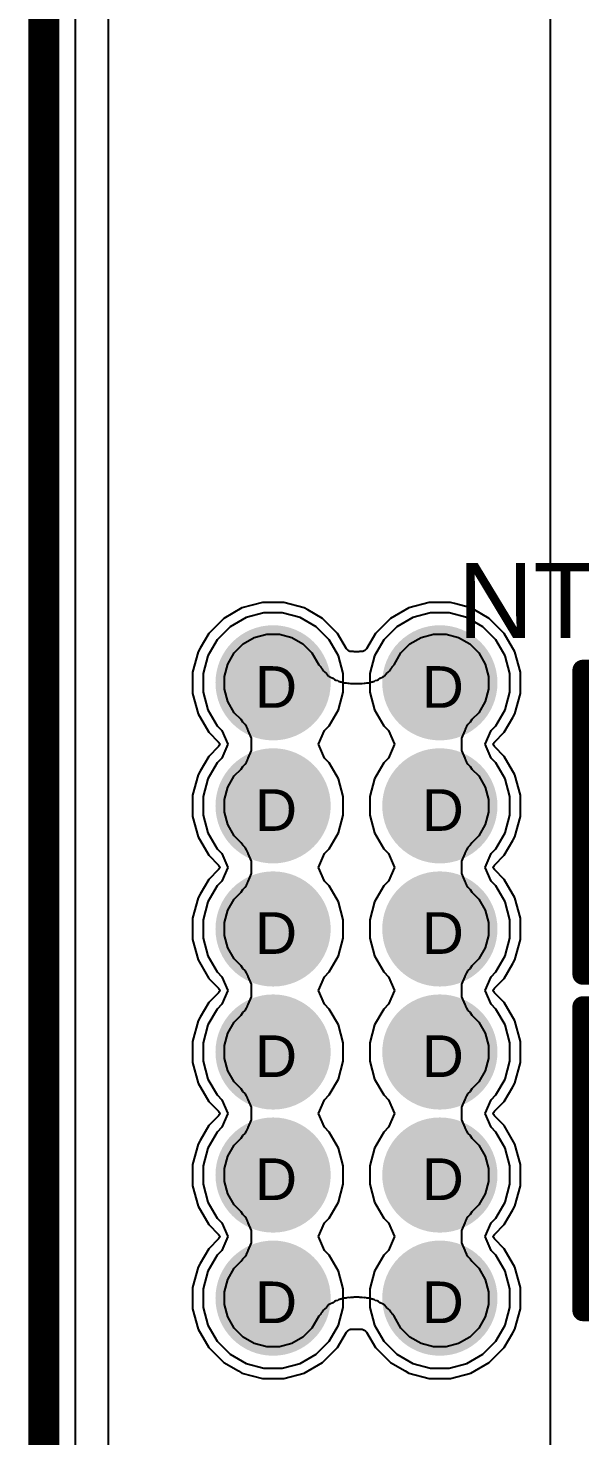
# Model space of a CAD drawing. Header units: inches. Extents: x 0 to 5379, y 0 to 5429.
# Drawn here: x -0.19 to 6.53, y 16.97 to 34.14 of the extents above; entities that cross this region are included whole.
import ezdxf

# ---------------------------------------------------------------- set-up
doc = ezdxf.new("R2010")
doc.units = ezdxf.units.IN
for name, color, linetype in [('Board Outline', 216, 'Continuous'), ('Bottom Layer', 5, 'Continuous'), ('Bottom Solder', 6, 'Continuous'), ('Drill Drawing', 1, 'Continuous'), ('GND01', 16, 'Continuous'), ('GND02', 76, 'Continuous'), ('PWR', 156, 'Continuous'), ('SIG 01', 90, 'Continuous'), ('Top Layer', 1, 'Continuous'), ('Top Overlay', 2, 'Continuous'), ('Top Solder', 216, 'Continuous'), ('Via Holes', 16, 'Continuous')]:
    doc.layers.add(name, color=color, linetype=linetype)
doc.styles.add('Arial', font='', dxfattribs={"height": 0.2})
doc.styles.get('Arial').set_extended_font_data('Arial')

# ---------------------------------------------------------------- blocks, each defined once
blk = doc.blocks.new('RES_2512_102')
at = {"layer": 'Top Overlay'}
for points in [[(-4.242, 1.854, 0.254, 0.254, 0), (4.237, 1.854, 0.254, 0.254, 0)], [(-4.242, -1.854, 0.254, 0.254, 0), (-4.242, 1.854, 0.254, 0.254, 0)], [(-4.242, -1.854, 0.254, 0.254, 0), (4.237, -1.854, 0.254, 0.254, 0)]]:
    blk.add_lwpolyline(points, format="xyseb", dxfattribs=at)
for points in [[(-4.305, 1.854, 0.127, 0.127, 1), (-4.178, 1.854, 0.127, 0.127, 1)], [(-4.305, 1.854, 0.127, 0.127, 1), (-4.178, 1.854, 0.127, 0.127, 1)], [(-4.305, -1.854, 0.127, 0.127, 1), (-4.178, -1.854, 0.127, 0.127, 1)], [(-4.305, -1.854, 0.127, 0.127, 1), (-4.178, -1.854, 0.127, 0.127, 1)]]:
    blk.add_lwpolyline(points, format="xyseb", close=True, dxfattribs=at)
blk = doc.blocks.new('RES_2512_103')
at = {"layer": 'Top Overlay'}
for points in [[(-4.242, 1.854, 0.254, 0.254, 0), (4.237, 1.854, 0.254, 0.254, 0)], [(-4.242, -1.854, 0.254, 0.254, 0), (-4.242, 1.854, 0.254, 0.254, 0)], [(-4.242, -1.854, 0.254, 0.254, 0), (4.237, -1.854, 0.254, 0.254, 0)]]:
    blk.add_lwpolyline(points, format="xyseb", dxfattribs=at)
for points in [[(-4.305, 1.854, 0.127, 0.127, 1), (-4.178, 1.854, 0.127, 0.127, 1)], [(-4.305, 1.854, 0.127, 0.127, 1), (-4.178, 1.854, 0.127, 0.127, 1)], [(-4.305, -1.854, 0.127, 0.127, 1), (-4.178, -1.854, 0.127, 0.127, 1)], [(-4.305, -1.854, 0.127, 0.127, 1), (-4.178, -1.854, 0.127, 0.127, 1)]]:
    blk.add_lwpolyline(points, format="xyseb", close=True, dxfattribs=at)

msp = doc.modelspace()

# ---------------------------------------------------------------- hatches: boundary and pattern name
at = {"layer": 'Bottom Layer'}
h = msp.add_hatch(color=5, dxfattribs=at)
edge = h.paths.add_edge_path()
edge.add_arc((2.794, 26.155), 0.6, 0, 360)
h = msp.add_hatch(color=5, dxfattribs=at)
edge = h.paths.add_edge_path()
edge.add_arc((4.826, 26.155), 0.6, 0, 360)
h = msp.add_hatch(color=5, dxfattribs=at)
edge = h.paths.add_edge_path()
edge.add_arc((2.794, 24.655), 0.6, 0, 360)
h = msp.add_hatch(color=5, dxfattribs=at)
edge = h.paths.add_edge_path()
edge.add_arc((4.826, 24.655), 0.6, 0, 360)
h = msp.add_hatch(color=5, dxfattribs=at)
edge = h.paths.add_edge_path()
edge.add_arc((2.794, 23.154), 0.6, 0, 360)
h = msp.add_hatch(color=5, dxfattribs=at)
edge = h.paths.add_edge_path()
edge.add_arc((4.826, 23.154), 0.6, 0, 360)
h = msp.add_hatch(color=5, dxfattribs=at)
edge = h.paths.add_edge_path()
edge.add_arc((2.794, 21.654), 0.6, 0, 360)
h = msp.add_hatch(color=5, dxfattribs=at)
edge = h.paths.add_edge_path()
edge.add_arc((4.826, 21.654), 0.6, 0, 360)
h = msp.add_hatch(color=5, dxfattribs=at)
edge = h.paths.add_edge_path()
edge.add_arc((2.794, 20.154), 0.6, 0, 360)
h = msp.add_hatch(color=5, dxfattribs=at)
edge = h.paths.add_edge_path()
edge.add_arc((4.826, 20.154), 0.6, 0, 360)
h = msp.add_hatch(color=5, dxfattribs=at)
edge = h.paths.add_edge_path()
edge.add_arc((2.794, 18.653), 0.6, 0, 360)
h = msp.add_hatch(color=5, dxfattribs=at)
edge = h.paths.add_edge_path()
edge.add_arc((4.826, 18.653), 0.6, 0, 360)
at = {"layer": 'Bottom Solder'}
h = msp.add_hatch(color=6, dxfattribs=at)
edge = h.paths.add_edge_path()
edge.add_arc((2.794, 26.155), 0.702, 0, 360)
h = msp.add_hatch(color=6, dxfattribs=at)
edge = h.paths.add_edge_path()
edge.add_arc((4.826, 26.155), 0.702, 0, 360)
h = msp.add_hatch(color=6, dxfattribs=at)
edge = h.paths.add_edge_path()
edge.add_arc((2.794, 24.655), 0.702, 0, 360)
h = msp.add_hatch(color=6, dxfattribs=at)
edge = h.paths.add_edge_path()
edge.add_arc((4.826, 24.655), 0.702, 0, 360)
h = msp.add_hatch(color=6, dxfattribs=at)
edge = h.paths.add_edge_path()
edge.add_arc((2.794, 23.154), 0.702, 0, 360)
h = msp.add_hatch(color=6, dxfattribs=at)
edge = h.paths.add_edge_path()
edge.add_arc((4.826, 23.154), 0.702, 0, 360)
h = msp.add_hatch(color=6, dxfattribs=at)
edge = h.paths.add_edge_path()
edge.add_arc((2.794, 21.654), 0.702, 0, 360)
h = msp.add_hatch(color=6, dxfattribs=at)
edge = h.paths.add_edge_path()
edge.add_arc((4.826, 21.654), 0.702, 0, 360)
h = msp.add_hatch(color=6, dxfattribs=at)
edge = h.paths.add_edge_path()
edge.add_arc((2.794, 20.154), 0.702, 0, 360)
h = msp.add_hatch(color=6, dxfattribs=at)
edge = h.paths.add_edge_path()
edge.add_arc((4.826, 20.154), 0.702, 0, 360)
h = msp.add_hatch(color=6, dxfattribs=at)
edge = h.paths.add_edge_path()
edge.add_arc((2.794, 18.653), 0.702, 0, 360)
h = msp.add_hatch(color=6, dxfattribs=at)
edge = h.paths.add_edge_path()
edge.add_arc((4.826, 18.653), 0.702, 0, 360)
at = {"layer": 'GND01'}
h = msp.add_hatch(color=16, dxfattribs=at)
edge = h.paths.add_edge_path()
edge.add_arc((2.794, 26.155), 0.6, 0, 360)
h = msp.add_hatch(color=16, dxfattribs=at)
edge = h.paths.add_edge_path()
edge.add_arc((4.826, 26.155), 0.6, 0, 360)
h = msp.add_hatch(color=16, dxfattribs=at)
edge = h.paths.add_edge_path()
edge.add_arc((2.794, 24.655), 0.6, 0, 360)
h = msp.add_hatch(color=16, dxfattribs=at)
edge = h.paths.add_edge_path()
edge.add_arc((4.826, 24.655), 0.6, 0, 360)
h = msp.add_hatch(color=16, dxfattribs=at)
edge = h.paths.add_edge_path()
edge.add_arc((2.794, 23.154), 0.6, 0, 360)
h = msp.add_hatch(color=16, dxfattribs=at)
edge = h.paths.add_edge_path()
edge.add_arc((4.826, 23.154), 0.6, 0, 360)
h = msp.add_hatch(color=16, dxfattribs=at)
edge = h.paths.add_edge_path()
edge.add_arc((2.794, 21.654), 0.6, 0, 360)
h = msp.add_hatch(color=16, dxfattribs=at)
edge = h.paths.add_edge_path()
edge.add_arc((4.826, 21.654), 0.6, 0, 360)
h = msp.add_hatch(color=16, dxfattribs=at)
edge = h.paths.add_edge_path()
edge.add_arc((2.794, 20.154), 0.6, 0, 360)
h = msp.add_hatch(color=16, dxfattribs=at)
edge = h.paths.add_edge_path()
edge.add_arc((4.826, 20.154), 0.6, 0, 360)
h = msp.add_hatch(color=16, dxfattribs=at)
edge = h.paths.add_edge_path()
edge.add_arc((2.794, 18.653), 0.6, 0, 360)
h = msp.add_hatch(color=16, dxfattribs=at)
edge = h.paths.add_edge_path()
edge.add_arc((4.826, 18.653), 0.6, 0, 360)
at = {"layer": 'GND02'}
h = msp.add_hatch(color=76, dxfattribs=at)
edge = h.paths.add_edge_path()
edge.add_arc((2.794, 26.155), 0.6, 0, 360)
h = msp.add_hatch(color=76, dxfattribs=at)
edge = h.paths.add_edge_path()
edge.add_arc((4.826, 26.155), 0.6, 0, 360)
h = msp.add_hatch(color=76, dxfattribs=at)
edge = h.paths.add_edge_path()
edge.add_arc((2.794, 24.655), 0.6, 0, 360)
h = msp.add_hatch(color=76, dxfattribs=at)
edge = h.paths.add_edge_path()
edge.add_arc((4.826, 24.655), 0.6, 0, 360)
h = msp.add_hatch(color=76, dxfattribs=at)
edge = h.paths.add_edge_path()
edge.add_arc((2.794, 23.154), 0.6, 0, 360)
h = msp.add_hatch(color=76, dxfattribs=at)
edge = h.paths.add_edge_path()
edge.add_arc((4.826, 23.154), 0.6, 0, 360)
h = msp.add_hatch(color=76, dxfattribs=at)
edge = h.paths.add_edge_path()
edge.add_arc((2.794, 21.654), 0.6, 0, 360)
h = msp.add_hatch(color=76, dxfattribs=at)
edge = h.paths.add_edge_path()
edge.add_arc((4.826, 21.654), 0.6, 0, 360)
h = msp.add_hatch(color=76, dxfattribs=at)
edge = h.paths.add_edge_path()
edge.add_arc((2.794, 20.154), 0.6, 0, 360)
h = msp.add_hatch(color=76, dxfattribs=at)
edge = h.paths.add_edge_path()
edge.add_arc((4.826, 20.154), 0.6, 0, 360)
h = msp.add_hatch(color=76, dxfattribs=at)
edge = h.paths.add_edge_path()
edge.add_arc((2.794, 18.653), 0.6, 0, 360)
h = msp.add_hatch(color=76, dxfattribs=at)
edge = h.paths.add_edge_path()
edge.add_arc((4.826, 18.653), 0.6, 0, 360)
at = {"layer": 'PWR'}
h = msp.add_hatch(color=156, dxfattribs=at)
edge = h.paths.add_edge_path()
edge.add_arc((2.794, 26.155), 0.6, 0, 360)
h = msp.add_hatch(color=156, dxfattribs=at)
edge = h.paths.add_edge_path()
edge.add_arc((4.826, 26.155), 0.6, 0, 360)
h = msp.add_hatch(color=156, dxfattribs=at)
edge = h.paths.add_edge_path()
edge.add_arc((2.794, 24.655), 0.6, 0, 360)
h = msp.add_hatch(color=156, dxfattribs=at)
edge = h.paths.add_edge_path()
edge.add_arc((4.826, 24.655), 0.6, 0, 360)
h = msp.add_hatch(color=156, dxfattribs=at)
edge = h.paths.add_edge_path()
edge.add_arc((2.794, 23.154), 0.6, 0, 360)
h = msp.add_hatch(color=156, dxfattribs=at)
edge = h.paths.add_edge_path()
edge.add_arc((4.826, 23.154), 0.6, 0, 360)
h = msp.add_hatch(color=156, dxfattribs=at)
edge = h.paths.add_edge_path()
edge.add_arc((2.794, 21.654), 0.6, 0, 360)
h = msp.add_hatch(color=156, dxfattribs=at)
edge = h.paths.add_edge_path()
edge.add_arc((4.826, 21.654), 0.6, 0, 360)
h = msp.add_hatch(color=156, dxfattribs=at)
edge = h.paths.add_edge_path()
edge.add_arc((2.794, 20.154), 0.6, 0, 360)
h = msp.add_hatch(color=156, dxfattribs=at)
edge = h.paths.add_edge_path()
edge.add_arc((4.826, 20.154), 0.6, 0, 360)
h = msp.add_hatch(color=156, dxfattribs=at)
edge = h.paths.add_edge_path()
edge.add_arc((2.794, 18.653), 0.6, 0, 360)
h = msp.add_hatch(color=156, dxfattribs=at)
edge = h.paths.add_edge_path()
edge.add_arc((4.826, 18.653), 0.6, 0, 360)
at = {"layer": 'SIG 01'}
h = msp.add_hatch(color=90, dxfattribs=at)
edge = h.paths.add_edge_path()
edge.add_arc((2.794, 26.155), 0.6, 0, 360)
h = msp.add_hatch(color=90, dxfattribs=at)
edge = h.paths.add_edge_path()
edge.add_arc((4.826, 26.155), 0.6, 0, 360)
h = msp.add_hatch(color=90, dxfattribs=at)
edge = h.paths.add_edge_path()
edge.add_arc((2.794, 24.655), 0.6, 0, 360)
h = msp.add_hatch(color=90, dxfattribs=at)
edge = h.paths.add_edge_path()
edge.add_arc((4.826, 24.655), 0.6, 0, 360)
h = msp.add_hatch(color=90, dxfattribs=at)
edge = h.paths.add_edge_path()
edge.add_arc((2.794, 23.154), 0.6, 0, 360)
h = msp.add_hatch(color=90, dxfattribs=at)
edge = h.paths.add_edge_path()
edge.add_arc((4.826, 23.154), 0.6, 0, 360)
h = msp.add_hatch(color=90, dxfattribs=at)
edge = h.paths.add_edge_path()
edge.add_arc((2.794, 21.654), 0.6, 0, 360)
h = msp.add_hatch(color=90, dxfattribs=at)
edge = h.paths.add_edge_path()
edge.add_arc((4.826, 21.654), 0.6, 0, 360)
h = msp.add_hatch(color=90, dxfattribs=at)
edge = h.paths.add_edge_path()
edge.add_arc((2.794, 20.154), 0.6, 0, 360)
h = msp.add_hatch(color=90, dxfattribs=at)
edge = h.paths.add_edge_path()
edge.add_arc((4.826, 20.154), 0.6, 0, 360)
h = msp.add_hatch(color=90, dxfattribs=at)
edge = h.paths.add_edge_path()
edge.add_arc((2.794, 18.653), 0.6, 0, 360)
h = msp.add_hatch(color=90, dxfattribs=at)
edge = h.paths.add_edge_path()
edge.add_arc((4.826, 18.653), 0.6, 0, 360)
at = {"layer": 'Top Layer'}
h = msp.add_hatch(color=1, dxfattribs=at)
edge = h.paths.add_edge_path()
edge.add_arc((2.794, 26.155), 0.6, 0, 360)
h = msp.add_hatch(color=1, dxfattribs=at)
edge = h.paths.add_edge_path()
edge.add_arc((4.826, 26.155), 0.6, 0, 360)
h = msp.add_hatch(color=1, dxfattribs=at)
edge = h.paths.add_edge_path()
edge.add_arc((2.794, 24.655), 0.6, 0, 360)
h = msp.add_hatch(color=1, dxfattribs=at)
edge = h.paths.add_edge_path()
edge.add_arc((4.826, 24.655), 0.6, 0, 360)
h = msp.add_hatch(color=1, dxfattribs=at)
edge = h.paths.add_edge_path()
edge.add_arc((2.794, 23.154), 0.6, 0, 360)
h = msp.add_hatch(color=1, dxfattribs=at)
edge = h.paths.add_edge_path()
edge.add_arc((4.826, 23.154), 0.6, 0, 360)
h = msp.add_hatch(color=1, dxfattribs=at)
edge = h.paths.add_edge_path()
edge.add_arc((2.794, 21.654), 0.6, 0, 360)
h = msp.add_hatch(color=1, dxfattribs=at)
edge = h.paths.add_edge_path()
edge.add_arc((4.826, 21.654), 0.6, 0, 360)
h = msp.add_hatch(color=1, dxfattribs=at)
edge = h.paths.add_edge_path()
edge.add_arc((2.794, 20.154), 0.6, 0, 360)
h = msp.add_hatch(color=1, dxfattribs=at)
edge = h.paths.add_edge_path()
edge.add_arc((4.826, 20.154), 0.6, 0, 360)
h = msp.add_hatch(color=1, dxfattribs=at)
edge = h.paths.add_edge_path()
edge.add_arc((2.794, 18.653), 0.6, 0, 360)
h = msp.add_hatch(color=1, dxfattribs=at)
edge = h.paths.add_edge_path()
edge.add_arc((4.826, 18.653), 0.6, 0, 360)
at = {"layer": 'Top Solder'}
h = msp.add_hatch(color=216, dxfattribs=at)
edge = h.paths.add_edge_path()
edge.add_arc((2.794, 26.155), 0.702, 0, 360)
h = msp.add_hatch(color=216, dxfattribs=at)
edge = h.paths.add_edge_path()
edge.add_arc((4.826, 26.155), 0.702, 0, 360)
h = msp.add_hatch(color=216, dxfattribs=at)
edge = h.paths.add_edge_path()
edge.add_arc((2.794, 24.655), 0.702, 0, 360)
h = msp.add_hatch(color=216, dxfattribs=at)
edge = h.paths.add_edge_path()
edge.add_arc((4.826, 24.655), 0.702, 0, 360)
h = msp.add_hatch(color=216, dxfattribs=at)
edge = h.paths.add_edge_path()
edge.add_arc((2.794, 23.154), 0.702, 0, 360)
h = msp.add_hatch(color=216, dxfattribs=at)
edge = h.paths.add_edge_path()
edge.add_arc((4.826, 23.154), 0.702, 0, 360)
h = msp.add_hatch(color=216, dxfattribs=at)
edge = h.paths.add_edge_path()
edge.add_arc((2.794, 21.654), 0.702, 0, 360)
h = msp.add_hatch(color=216, dxfattribs=at)
edge = h.paths.add_edge_path()
edge.add_arc((4.826, 21.654), 0.702, 0, 360)
h = msp.add_hatch(color=216, dxfattribs=at)
edge = h.paths.add_edge_path()
edge.add_arc((2.794, 20.154), 0.702, 0, 360)
h = msp.add_hatch(color=216, dxfattribs=at)
edge = h.paths.add_edge_path()
edge.add_arc((4.826, 20.154), 0.702, 0, 360)
h = msp.add_hatch(color=216, dxfattribs=at)
edge = h.paths.add_edge_path()
edge.add_arc((2.794, 18.653), 0.702, 0, 360)
h = msp.add_hatch(color=216, dxfattribs=at)
edge = h.paths.add_edge_path()
edge.add_arc((4.826, 18.653), 0.702, 0, 360)
at = {"layer": 'Via Holes'}
h = msp.add_hatch(color=7, dxfattribs=at)
edge = h.paths.add_edge_path()
edge.add_arc((2.794, 26.155), 0.35, 0, 360)
h = msp.add_hatch(color=7, dxfattribs=at)
edge = h.paths.add_edge_path()
edge.add_arc((4.826, 26.155), 0.35, 0, 360)
h = msp.add_hatch(color=7, dxfattribs=at)
edge = h.paths.add_edge_path()
edge.add_arc((2.794, 24.655), 0.35, 0, 360)
h = msp.add_hatch(color=7, dxfattribs=at)
edge = h.paths.add_edge_path()
edge.add_arc((4.826, 24.655), 0.35, 0, 360)
h = msp.add_hatch(color=7, dxfattribs=at)
edge = h.paths.add_edge_path()
edge.add_arc((2.794, 23.154), 0.35, 0, 360)
h = msp.add_hatch(color=7, dxfattribs=at)
edge = h.paths.add_edge_path()
edge.add_arc((4.826, 23.154), 0.35, 0, 360)
h = msp.add_hatch(color=7, dxfattribs=at)
edge = h.paths.add_edge_path()
edge.add_arc((2.794, 21.654), 0.35, 0, 360)
h = msp.add_hatch(color=7, dxfattribs=at)
edge = h.paths.add_edge_path()
edge.add_arc((4.826, 21.654), 0.35, 0, 360)
h = msp.add_hatch(color=7, dxfattribs=at)
edge = h.paths.add_edge_path()
edge.add_arc((2.794, 20.154), 0.35, 0, 360)
h = msp.add_hatch(color=7, dxfattribs=at)
edge = h.paths.add_edge_path()
edge.add_arc((4.826, 20.154), 0.35, 0, 360)
h = msp.add_hatch(color=7, dxfattribs=at)
edge = h.paths.add_edge_path()
edge.add_arc((2.794, 18.653), 0.35, 0, 360)
h = msp.add_hatch(color=7, dxfattribs=at)
edge = h.paths.add_edge_path()
edge.add_arc((4.826, 18.653), 0.35, 0, 360)

# ---------------------------------------------------------------- linework, layer by layer
at = {"layer": 'Board Outline'}
msp.add_lwpolyline([(0, 0, 0.381, 0.381, 0), (0, 220, 0.381, 0.381, 0)], format="xyseb", dxfattribs=at)
at = {"layer": 'Bottom Layer'}
msp.add_line((0.388, 9.671), (0.388, 210.329), dxfattribs=at)
at = {"layer": 'GND01'}
msp.add_line((0.388, 0.388), (0.388, 219.612), dxfattribs=at)
at = {"layer": 'GND02'}
msp.add_line((0.388, 0.388), (0.388, 219.612), dxfattribs=at)
at = {"layer": 'PWR'}
for p, q in [((0.388, 0.388), (0.388, 219.612)), ((2.464, 26.951), (2.27, 26.839)), ((2.682, 27.009), (2.464, 26.951)), ((2.906, 27.009), (2.682, 27.009)), ((3.124, 26.951), (2.906, 27.009)), ((3.318, 26.839), (3.124, 26.951)), ((4.496, 26.951), (4.302, 26.839)), ((4.714, 27.009), (4.496, 26.951)), ((4.938, 27.009), (4.714, 27.009)), ((5.156, 26.951), (4.938, 27.009)), ((5.35, 26.839), (5.156, 26.951)), ((2.27, 26.839), (2.111, 26.68)), ((3.477, 26.68), (3.318, 26.839)), ((4.302, 26.839), (4.143, 26.68)), ((5.509, 26.68), (5.35, 26.839)), ((2.111, 26.68), (1.998, 26.485)), ((3.59, 26.485), (3.477, 26.68)), ((4.143, 26.68), (4.03, 26.485)), ((5.622, 26.485), (5.509, 26.68)), ((1.998, 26.485), (1.94, 26.268)), ((3.648, 26.268), (3.59, 26.485)), ((4.03, 26.485), (3.972, 26.268)), ((5.68, 26.268), (5.622, 26.485)), ((1.94, 26.268), (1.94, 26.043)), ((3.648, 26.043), (3.648, 26.268)), ((3.972, 26.268), (3.972, 26.043)), ((5.68, 26.043), (5.68, 26.268)), ((1.94, 26.043), (1.998, 25.826)), ((3.59, 25.826), (3.648, 26.043)), ((3.972, 26.043), (4.03, 25.826)), ((5.622, 25.826), (5.68, 26.043)), ((1.998, 25.826), (2.111, 25.631)), ((3.477, 25.631), (3.59, 25.826)), ((4.03, 25.826), (4.143, 25.631)), ((5.509, 25.631), (5.622, 25.826)), ((2.111, 25.631), (2.168, 25.573)), ((2.168, 25.573), (2.241, 25.405)), ((3.347, 25.405), (3.42, 25.573)), ((3.42, 25.573), (3.477, 25.631)), ((4.143, 25.631), (4.2, 25.573)), ((4.2, 25.573), (4.273, 25.405)), ((5.379, 25.405), (5.452, 25.573)), ((5.452, 25.573), (5.509, 25.631)), ((2.241, 25.405), (2.168, 25.237)), ((3.42, 25.237), (3.347, 25.405)), ((4.273, 25.405), (4.2, 25.237)), ((5.452, 25.237), (5.379, 25.405)), ((2.168, 25.237), (2.111, 25.179)), ((3.477, 25.179), (3.42, 25.237)), ((4.2, 25.237), (4.143, 25.179)), ((5.509, 25.179), (5.452, 25.237)), ((2.111, 25.179), (1.998, 24.984)), ((3.59, 24.984), (3.477, 25.179)), ((4.143, 25.179), (4.03, 24.984)), ((5.622, 24.984), (5.509, 25.179)), ((1.998, 24.984), (1.94, 24.767)), ((3.648, 24.767), (3.59, 24.984)), ((4.03, 24.984), (3.972, 24.767)), ((5.68, 24.767), (5.622, 24.984)), ((1.94, 24.767), (1.94, 24.542)), ((3.648, 24.542), (3.648, 24.767)), ((3.972, 24.767), (3.972, 24.542)), ((5.68, 24.542), (5.68, 24.767)), ((1.94, 24.542), (1.998, 24.325)), ((3.59, 24.325), (3.648, 24.542)), ((3.972, 24.542), (4.03, 24.325)), ((5.622, 24.325), (5.68, 24.542)), ((1.998, 24.325), (2.111, 24.13)), ((3.477, 24.13), (3.59, 24.325)), ((4.03, 24.325), (4.143, 24.13)), ((5.509, 24.13), (5.622, 24.325)), ((2.111, 24.13), (2.168, 24.073)), ((2.168, 24.073), (2.241, 23.905)), ((3.347, 23.905), (3.42, 24.073)), ((3.42, 24.073), (3.477, 24.13)), ((4.143, 24.13), (4.2, 24.073)), ((4.2, 24.073), (4.273, 23.905)), ((5.379, 23.905), (5.452, 24.073)), ((5.452, 24.073), (5.509, 24.13)), ((2.241, 23.905), (2.168, 23.737)), ((3.42, 23.737), (3.347, 23.905)), ((4.273, 23.905), (4.2, 23.737)), ((5.452, 23.737), (5.379, 23.905)), ((2.168, 23.737), (2.111, 23.679)), ((3.477, 23.679), (3.42, 23.737)), ((4.2, 23.737), (4.143, 23.679)), ((5.509, 23.679), (5.452, 23.737)), ((2.111, 23.679), (1.998, 23.484)), ((3.59, 23.484), (3.477, 23.679)), ((4.143, 23.679), (4.03, 23.484)), ((5.622, 23.484), (5.509, 23.679)), ((1.998, 23.484), (1.94, 23.267)), ((3.648, 23.267), (3.59, 23.484)), ((4.03, 23.484), (3.972, 23.267)), ((5.68, 23.267), (5.622, 23.484)), ((1.94, 23.267), (1.94, 23.042)), ((3.648, 23.042), (3.648, 23.267)), ((3.972, 23.267), (3.972, 23.042)), ((5.68, 23.042), (5.68, 23.267)), ((1.94, 23.042), (1.998, 22.825)), ((3.59, 22.825), (3.648, 23.042)), ((3.972, 23.042), (4.03, 22.825)), ((5.622, 22.825), (5.68, 23.042)), ((1.998, 22.825), (2.111, 22.63)), ((3.477, 22.63), (3.59, 22.825)), ((4.03, 22.825), (4.143, 22.63)), ((5.509, 22.63), (5.622, 22.825)), ((2.111, 22.63), (2.168, 22.572)), ((2.168, 22.572), (2.241, 22.404)), ((3.347, 22.404), (3.42, 22.572)), ((3.42, 22.572), (3.477, 22.63)), ((4.143, 22.63), (4.2, 22.572)), ((4.2, 22.572), (4.273, 22.404)), ((5.379, 22.404), (5.452, 22.572)), ((5.452, 22.572), (5.509, 22.63)), ((2.241, 22.404), (2.168, 22.236)), ((3.42, 22.236), (3.347, 22.404)), ((4.273, 22.404), (4.2, 22.236)), ((5.452, 22.236), (5.379, 22.404)), ((2.111, 22.178), (1.998, 21.984)), ((2.168, 22.236), (2.111, 22.178)), ((3.477, 22.178), (3.42, 22.236)), ((3.59, 21.984), (3.477, 22.178)), ((4.143, 22.178), (4.03, 21.984)), ((4.2, 22.236), (4.143, 22.178)), ((5.509, 22.178), (5.452, 22.236)), ((5.622, 21.984), (5.509, 22.178)), ((1.998, 21.984), (1.94, 21.766)), ((3.648, 21.766), (3.59, 21.984)), ((4.03, 21.984), (3.972, 21.766)), ((5.68, 21.766), (5.622, 21.984)), ((1.94, 21.766), (1.94, 21.542)), ((3.648, 21.542), (3.648, 21.766)), ((3.972, 21.766), (3.972, 21.542)), ((5.68, 21.542), (5.68, 21.766)), ((1.94, 21.542), (1.998, 21.324)), ((3.59, 21.324), (3.648, 21.542)), ((3.972, 21.542), (4.03, 21.324)), ((5.622, 21.324), (5.68, 21.542)), ((1.998, 21.324), (2.111, 21.13)), ((3.477, 21.13), (3.59, 21.324)), ((4.03, 21.324), (4.143, 21.13)), ((5.509, 21.13), (5.622, 21.324)), ((2.111, 21.13), (2.168, 21.072)), ((3.42, 21.072), (3.477, 21.13)), ((4.143, 21.13), (4.2, 21.072)), ((5.452, 21.072), (5.509, 21.13)), ((2.168, 21.072), (2.241, 20.904)), ((3.347, 20.904), (3.42, 21.072)), ((4.2, 21.072), (4.273, 20.904)), ((5.379, 20.904), (5.452, 21.072)), ((2.241, 20.904), (2.168, 20.736)), ((3.42, 20.736), (3.347, 20.904)), ((4.273, 20.904), (4.2, 20.736)), ((5.452, 20.736), (5.379, 20.904)), ((2.111, 20.678), (1.998, 20.483)), ((2.168, 20.736), (2.111, 20.678)), ((3.477, 20.678), (3.42, 20.736)), ((3.59, 20.483), (3.477, 20.678)), ((4.143, 20.678), (4.03, 20.483)), ((4.2, 20.736), (4.143, 20.678)), ((5.509, 20.678), (5.452, 20.736)), ((5.622, 20.483), (5.509, 20.678)), ((1.998, 20.483), (1.94, 20.266)), ((3.648, 20.266), (3.59, 20.483)), ((4.03, 20.483), (3.972, 20.266)), ((5.68, 20.266), (5.622, 20.483)), ((1.94, 20.266), (1.94, 20.041)), ((3.648, 20.041), (3.648, 20.266)), ((3.972, 20.266), (3.972, 20.041)), ((5.68, 20.041), (5.68, 20.266)), ((1.94, 20.041), (1.998, 19.824)), ((3.59, 19.824), (3.648, 20.041)), ((3.972, 20.041), (4.03, 19.824)), ((5.622, 19.824), (5.68, 20.041)), ((1.998, 19.824), (2.111, 19.629)), ((3.477, 19.629), (3.59, 19.824)), ((4.03, 19.824), (4.143, 19.629)), ((5.509, 19.629), (5.622, 19.824)), ((2.111, 19.629), (2.168, 19.571)), ((2.168, 19.571), (2.241, 19.403)), ((3.347, 19.403), (3.42, 19.571)), ((3.42, 19.571), (3.477, 19.629)), ((4.143, 19.629), (4.2, 19.571)), ((4.2, 19.571), (4.273, 19.403)), ((5.379, 19.403), (5.452, 19.571)), ((5.452, 19.571), (5.509, 19.629)), ((2.241, 19.403), (2.168, 19.235)), ((3.42, 19.235), (3.347, 19.403)), ((4.273, 19.403), (4.2, 19.235)), ((5.452, 19.235), (5.379, 19.403)), ((2.168, 19.235), (2.111, 19.177)), ((3.477, 19.177), (3.42, 19.235)), ((4.2, 19.235), (4.143, 19.177)), ((5.509, 19.177), (5.452, 19.235)), ((2.111, 19.177), (1.998, 18.983)), ((3.59, 18.983), (3.477, 19.177)), ((4.143, 19.177), (4.03, 18.983)), ((5.622, 18.983), (5.509, 19.177)), ((1.998, 18.983), (1.94, 18.766)), ((3.648, 18.766), (3.59, 18.983)), ((4.03, 18.983), (3.972, 18.766)), ((5.68, 18.766), (5.622, 18.983)), ((1.94, 18.766), (1.94, 18.541)), ((3.648, 18.541), (3.648, 18.766)), ((3.972, 18.766), (3.972, 18.541)), ((5.68, 18.541), (5.68, 18.766)), ((1.94, 18.541), (1.998, 18.323)), ((3.59, 18.323), (3.648, 18.541)), ((3.972, 18.541), (4.03, 18.323)), ((5.622, 18.323), (5.68, 18.541)), ((1.998, 18.323), (2.111, 18.129)), ((3.477, 18.129), (3.59, 18.323)), ((4.03, 18.323), (4.143, 18.129)), ((5.509, 18.129), (5.622, 18.323)), ((2.111, 18.129), (2.27, 17.97)), ((3.318, 17.97), (3.477, 18.129)), ((4.143, 18.129), (4.302, 17.97)), ((5.35, 17.97), (5.509, 18.129)), ((2.27, 17.97), (2.464, 17.857)), ((2.464, 17.857), (2.682, 17.799)), ((2.906, 17.799), (3.124, 17.857)), ((3.124, 17.857), (3.318, 17.97)), ((4.302, 17.97), (4.496, 17.857)), ((4.496, 17.857), (4.714, 17.799)), ((4.938, 17.799), (5.156, 17.857)), ((5.156, 17.857), (5.35, 17.97)), ((2.682, 17.799), (2.906, 17.799)), ((4.714, 17.799), (4.938, 17.799))]:
    msp.add_line(p, q, dxfattribs=at)
at = {"layer": 'SIG 01'}
for p, q in [((0.388, 0.388), (0.388, 219.612)), ((6.172, 66.556), (6.172, 31.528)), ((6.172, 31.528), (6.172, 16.366)), ((2.665, 27.136), (2.415, 27.069)), ((2.923, 27.136), (2.665, 27.136)), ((3.173, 27.069), (2.923, 27.136)), ((4.697, 27.136), (4.447, 27.069)), ((4.955, 27.136), (4.697, 27.136)), ((5.005, 27.123), (4.955, 27.136)), ((5.205, 27.069), (5.005, 27.123)), ((2.415, 27.069), (2.192, 26.94)), ((3.217, 27.044), (3.173, 27.069)), ((3.396, 26.94), (3.217, 27.044)), ((3.217, 27.044), (3.217, 27.044)), ((4.447, 27.069), (4.224, 26.94)), ((5.249, 27.044), (5.205, 27.069)), ((5.428, 26.94), (5.249, 27.044)), ((5.249, 27.044), (5.249, 27.044)), ((2.192, 26.94), (2.009, 26.758)), ((3.579, 26.758), (3.396, 26.94)), ((4.224, 26.94), (4.041, 26.758)), ((5.611, 26.758), (5.428, 26.94)), ((2.009, 26.758), (1.905, 26.578)), ((2.32, 26.519), (2.43, 26.629)), ((2.43, 26.629), (2.565, 26.707)), ((2.565, 26.707), (2.716, 26.748)), ((2.716, 26.748), (2.872, 26.748)), ((2.872, 26.748), (3.023, 26.707)), ((3.023, 26.707), (3.158, 26.629)), ((3.158, 26.629), (3.268, 26.519)), ((3.688, 26.569), (3.579, 26.758)), ((4.041, 26.758), (3.932, 26.569)), ((4.352, 26.519), (4.462, 26.629)), ((4.462, 26.629), (4.597, 26.707)), ((4.597, 26.707), (4.748, 26.748)), ((4.748, 26.748), (4.904, 26.748)), ((4.904, 26.748), (5.055, 26.707)), ((5.055, 26.707), (5.19, 26.629)), ((5.19, 26.629), (5.3, 26.519)), ((5.74, 26.534), (5.611, 26.758)), ((1.88, 26.534), (1.813, 26.284)), ((1.905, 26.578), (1.88, 26.534)), ((1.905, 26.578), (1.905, 26.578)), ((2.242, 26.384), (2.32, 26.519)), ((3.268, 26.519), (3.352, 26.375)), ((3.703, 26.553), (3.688, 26.569)), ((3.707, 26.547), (3.703, 26.553)), ((3.715, 26.545), (3.707, 26.547)), ((3.731, 26.536), (3.715, 26.545)), ((3.739, 26.535), (3.731, 26.536)), ((3.774, 26.535), (3.739, 26.535)), ((3.778, 26.534), (3.774, 26.535)), ((3.842, 26.534), (3.778, 26.534)), ((3.846, 26.535), (3.842, 26.534)), ((3.881, 26.535), (3.846, 26.535)), ((3.889, 26.536), (3.881, 26.535)), ((3.905, 26.545), (3.889, 26.536)), ((3.913, 26.547), (3.905, 26.545)), ((3.917, 26.553), (3.913, 26.547)), ((3.932, 26.569), (3.917, 26.553)), ((4.268, 26.375), (4.352, 26.519)), ((5.3, 26.519), (5.378, 26.384)), ((5.807, 26.284), (5.74, 26.534)), ((1.813, 26.284), (1.813, 26.026)), ((2.201, 26.233), (2.242, 26.384)), ((3.352, 26.375), (3.371, 26.353)), ((3.371, 26.353), (3.371, 26.352)), ((3.371, 26.352), (3.374, 26.349)), ((3.374, 26.349), (3.376, 26.344)), ((3.376, 26.344), (3.38, 26.338)), ((3.38, 26.338), (3.391, 26.326)), ((3.391, 26.326), (3.408, 26.3)), ((3.408, 26.3), (3.423, 26.284)), ((3.423, 26.284), (3.443, 26.27)), ((3.443, 26.27), (3.471, 26.238)), ((4.149, 26.238), (4.177, 26.27)), ((4.177, 26.27), (4.197, 26.284)), ((4.197, 26.284), (4.212, 26.3)), ((4.212, 26.3), (4.229, 26.326)), ((4.229, 26.326), (4.24, 26.337)), ((4.24, 26.337), (4.244, 26.344)), ((4.244, 26.344), (4.246, 26.349)), ((4.246, 26.349), (4.249, 26.352)), ((4.249, 26.353), (4.268, 26.375)), ((4.249, 26.352), (4.249, 26.353)), ((5.378, 26.384), (5.419, 26.233)), ((5.807, 26.026), (5.807, 26.284)), ((2.201, 26.077), (2.201, 26.233)), ((3.471, 26.238), (3.479, 26.235)), ((3.479, 26.235), (3.485, 26.228)), ((3.485, 26.228), (3.523, 26.211)), ((3.523, 26.211), (3.543, 26.196)), ((3.543, 26.196), (3.559, 26.188)), ((3.559, 26.188), (3.581, 26.182)), ((3.581, 26.182), (3.591, 26.176)), ((3.591, 26.176), (3.603, 26.173)), ((3.603, 26.173), (3.607, 26.171)), ((3.607, 26.171), (3.614, 26.169)), ((3.614, 26.169), (3.619, 26.169)), ((3.619, 26.169), (3.624, 26.167)), ((3.624, 26.167), (3.624, 26.167)), ((3.624, 26.167), (3.648, 26.157)), ((3.648, 26.157), (3.656, 26.155)), ((3.656, 26.155), (3.684, 26.155)), ((3.684, 26.155), (3.706, 26.149)), ((3.706, 26.149), (3.718, 26.15)), ((3.718, 26.15), (3.739, 26.146)), ((3.739, 26.146), (3.774, 26.146)), ((3.774, 26.146), (3.778, 26.145)), ((3.778, 26.145), (3.842, 26.145)), ((3.842, 26.145), (3.846, 26.146)), ((3.846, 26.146), (3.881, 26.146)), ((3.881, 26.146), (3.902, 26.15)), ((3.902, 26.15), (3.914, 26.149)), ((3.914, 26.149), (3.936, 26.155)), ((3.936, 26.155), (3.964, 26.155)), ((3.964, 26.155), (3.972, 26.157)), ((3.972, 26.157), (3.996, 26.167)), ((3.996, 26.167), (4.001, 26.169)), ((3.996, 26.167), (3.996, 26.167)), ((4.001, 26.169), (4.006, 26.169)), ((4.006, 26.169), (4.013, 26.171)), ((4.013, 26.171), (4.017, 26.173)), ((4.017, 26.173), (4.029, 26.176)), ((4.029, 26.176), (4.039, 26.182)), ((4.039, 26.182), (4.061, 26.188)), ((4.061, 26.188), (4.077, 26.196)), ((4.077, 26.196), (4.097, 26.211)), ((4.097, 26.211), (4.135, 26.228)), ((4.135, 26.228), (4.141, 26.235)), ((4.141, 26.235), (4.149, 26.238)), ((5.419, 26.233), (5.419, 26.077)), ((1.813, 26.026), (1.88, 25.777)), ((2.242, 25.926), (2.201, 26.077)), ((2.32, 25.791), (2.242, 25.926)), ((5.378, 25.926), (5.3, 25.791)), ((5.419, 26.077), (5.378, 25.926)), ((5.74, 25.777), (5.807, 26.026)), ((1.88, 25.777), (2.009, 25.553)), ((2.404, 25.707), (2.32, 25.791)), ((5.3, 25.791), (5.216, 25.707)), ((5.715, 25.732), (5.74, 25.777)), ((2.426, 25.675), (2.404, 25.707)), ((2.453, 25.648), (2.426, 25.675)), ((2.471, 25.621), (2.453, 25.648)), ((2.481, 25.597), (2.471, 25.621)), ((2.471, 25.621), (2.471, 25.621)), ((2.471, 25.621), (2.471, 25.621)), ((2.486, 25.585), (2.481, 25.597)), ((2.489, 25.581), (2.486, 25.585)), ((2.49, 25.575), (2.489, 25.581)), ((2.529, 25.481), (2.49, 25.575)), ((5.13, 25.575), (5.091, 25.481)), ((5.131, 25.581), (5.13, 25.575)), ((5.134, 25.585), (5.131, 25.581)), ((5.139, 25.597), (5.134, 25.585)), ((5.149, 25.621), (5.139, 25.597)), ((5.167, 25.648), (5.149, 25.621)), ((5.149, 25.621), (5.149, 25.621)), ((5.149, 25.621), (5.149, 25.621)), ((5.194, 25.675), (5.167, 25.648)), ((5.216, 25.707), (5.194, 25.675)), ((5.611, 25.553), (5.715, 25.732)), ((5.715, 25.732), (5.715, 25.732)), ((2.009, 25.553), (2.13, 25.432)), ((2.13, 25.432), (2.148, 25.405)), ((2.148, 25.405), (2.13, 25.378)), ((2.529, 25.329), (2.529, 25.481)), ((2.529, 25.481), (2.529, 25.481)), ((5.091, 25.481), (5.091, 25.481)), ((5.091, 25.481), (5.091, 25.329)), ((5.472, 25.405), (5.49, 25.432)), ((5.49, 25.378), (5.472, 25.405)), ((5.49, 25.432), (5.611, 25.553)), ((2.009, 25.257), (1.905, 25.078)), ((2.13, 25.378), (2.009, 25.257)), ((2.486, 25.225), (2.489, 25.229)), ((2.489, 25.229), (2.49, 25.235)), ((2.49, 25.235), (2.529, 25.329)), ((5.091, 25.329), (5.091, 25.329)), ((5.091, 25.329), (5.13, 25.235)), ((5.13, 25.235), (5.131, 25.229)), ((5.131, 25.229), (5.134, 25.225)), ((5.611, 25.257), (5.49, 25.378)), ((5.74, 25.033), (5.611, 25.257)), ((1.905, 25.078), (1.88, 25.033)), ((1.905, 25.078), (1.905, 25.078)), ((2.32, 25.019), (2.404, 25.103)), ((2.404, 25.103), (2.426, 25.135)), ((2.426, 25.135), (2.453, 25.162)), ((2.453, 25.162), (2.471, 25.189)), ((2.471, 25.189), (2.481, 25.213)), ((2.471, 25.189), (2.471, 25.189)), ((2.471, 25.189), (2.471, 25.189)), ((2.481, 25.213), (2.486, 25.225)), ((5.134, 25.225), (5.139, 25.213)), ((5.139, 25.213), (5.149, 25.189)), ((5.149, 25.189), (5.149, 25.189)), ((5.149, 25.189), (5.149, 25.189)), ((5.149, 25.189), (5.167, 25.162)), ((5.167, 25.162), (5.194, 25.135)), ((5.194, 25.135), (5.216, 25.103)), ((5.216, 25.103), (5.3, 25.019)), ((1.88, 25.033), (1.813, 24.784)), ((2.242, 24.883), (2.32, 25.019)), ((5.3, 25.019), (5.378, 24.883)), ((5.807, 24.784), (5.74, 25.033)), ((1.813, 24.784), (1.813, 24.526)), ((2.201, 24.733), (2.242, 24.883)), ((2.201, 24.577), (2.201, 24.733)), ((5.378, 24.883), (5.419, 24.733)), ((5.419, 24.733), (5.419, 24.577)), ((5.807, 24.526), (5.807, 24.784)), ((2.242, 24.426), (2.201, 24.577)), ((5.419, 24.577), (5.378, 24.426)), ((1.813, 24.526), (1.88, 24.276)), ((2.32, 24.291), (2.242, 24.426)), ((5.378, 24.426), (5.3, 24.291)), ((5.74, 24.276), (5.807, 24.526)), ((1.88, 24.276), (2.009, 24.052)), ((2.404, 24.206), (2.32, 24.291)), ((2.426, 24.174), (2.404, 24.206)), ((5.216, 24.206), (5.194, 24.174)), ((5.3, 24.291), (5.216, 24.206)), ((5.611, 24.052), (5.715, 24.232)), ((5.715, 24.232), (5.74, 24.276)), ((5.715, 24.232), (5.715, 24.232)), ((2.009, 24.052), (2.13, 23.932)), ((2.453, 24.147), (2.426, 24.174)), ((2.471, 24.12), (2.453, 24.147)), ((2.481, 24.096), (2.471, 24.12)), ((2.471, 24.12), (2.471, 24.12)), ((2.471, 24.12), (2.471, 24.12)), ((2.486, 24.085), (2.481, 24.096)), ((2.489, 24.08), (2.486, 24.085)), ((2.49, 24.075), (2.489, 24.08)), ((2.529, 23.98), (2.49, 24.075)), ((5.13, 24.075), (5.091, 23.98)), ((5.131, 24.08), (5.13, 24.075)), ((5.134, 24.085), (5.131, 24.08)), ((5.139, 24.096), (5.134, 24.085)), ((5.149, 24.12), (5.139, 24.096)), ((5.167, 24.147), (5.149, 24.12)), ((5.149, 24.12), (5.149, 24.12)), ((5.149, 24.12), (5.149, 24.12)), ((5.194, 24.174), (5.167, 24.147)), ((5.49, 23.932), (5.611, 24.052)), ((2.13, 23.878), (2.009, 23.757)), ((2.13, 23.932), (2.148, 23.905)), ((2.148, 23.905), (2.13, 23.878)), ((2.529, 23.829), (2.529, 23.98)), ((2.529, 23.98), (2.529, 23.98)), ((5.091, 23.98), (5.091, 23.98)), ((5.091, 23.98), (5.091, 23.829)), ((5.472, 23.905), (5.49, 23.932)), ((5.49, 23.878), (5.472, 23.905)), ((5.611, 23.757), (5.49, 23.878)), ((2.009, 23.757), (1.905, 23.577)), ((2.453, 23.662), (2.471, 23.689)), ((2.471, 23.689), (2.481, 23.713)), ((2.471, 23.689), (2.471, 23.689)), ((2.471, 23.689), (2.471, 23.689)), ((2.481, 23.713), (2.486, 23.724)), ((2.486, 23.724), (2.489, 23.729)), ((2.489, 23.729), (2.49, 23.734)), ((2.49, 23.734), (2.529, 23.829)), ((5.091, 23.829), (5.091, 23.829)), ((5.091, 23.829), (5.13, 23.734)), ((5.13, 23.734), (5.131, 23.729)), ((5.131, 23.729), (5.134, 23.724)), ((5.134, 23.724), (5.139, 23.713)), ((5.139, 23.713), (5.149, 23.689)), ((5.149, 23.689), (5.149, 23.689)), ((5.149, 23.689), (5.149, 23.689)), ((5.149, 23.689), (5.167, 23.662)), ((5.74, 23.533), (5.611, 23.757)), ((1.88, 23.533), (1.813, 23.284)), ((1.905, 23.577), (1.88, 23.533)), ((1.905, 23.577), (1.905, 23.577)), ((2.242, 23.383), (2.32, 23.518)), ((2.32, 23.518), (2.404, 23.603)), ((2.404, 23.603), (2.426, 23.635)), ((2.426, 23.635), (2.453, 23.662)), ((5.167, 23.662), (5.194, 23.635)), ((5.194, 23.635), (5.216, 23.603)), ((5.216, 23.603), (5.3, 23.518)), ((5.3, 23.518), (5.378, 23.383)), ((5.807, 23.284), (5.74, 23.533)), ((2.201, 23.232), (2.242, 23.383)), ((5.378, 23.383), (5.419, 23.232)), ((1.813, 23.284), (1.813, 23.025)), ((2.201, 23.076), (2.201, 23.232)), ((5.419, 23.232), (5.419, 23.076)), ((5.807, 23.025), (5.807, 23.284)), ((1.813, 23.025), (1.88, 22.776)), ((2.242, 22.926), (2.201, 23.076)), ((5.419, 23.076), (5.378, 22.926)), ((5.74, 22.776), (5.807, 23.025)), ((2.32, 22.791), (2.242, 22.926)), ((5.378, 22.926), (5.3, 22.791)), ((1.88, 22.776), (2.009, 22.552)), ((2.404, 22.706), (2.32, 22.791)), ((2.426, 22.674), (2.404, 22.706)), ((2.453, 22.647), (2.426, 22.674)), ((5.194, 22.674), (5.167, 22.647)), ((5.216, 22.706), (5.194, 22.674)), ((5.3, 22.791), (5.216, 22.706)), ((5.611, 22.552), (5.715, 22.731)), ((5.715, 22.731), (5.74, 22.776)), ((5.715, 22.731), (5.715, 22.731)), ((2.009, 22.552), (2.13, 22.431)), ((2.471, 22.62), (2.453, 22.647)), ((2.481, 22.596), (2.471, 22.62)), ((2.471, 22.62), (2.471, 22.62)), ((2.471, 22.62), (2.471, 22.62)), ((2.486, 22.585), (2.481, 22.596)), ((2.489, 22.58), (2.486, 22.585)), ((2.49, 22.574), (2.489, 22.58)), ((2.529, 22.48), (2.49, 22.574)), ((5.13, 22.574), (5.091, 22.48)), ((5.131, 22.58), (5.13, 22.574)), ((5.134, 22.585), (5.131, 22.58)), ((5.139, 22.596), (5.134, 22.585)), ((5.149, 22.62), (5.139, 22.596)), ((5.167, 22.647), (5.149, 22.62)), ((5.149, 22.62), (5.149, 22.62)), ((5.149, 22.62), (5.149, 22.62)), ((5.49, 22.431), (5.611, 22.552)), ((2.13, 22.377), (2.009, 22.256)), ((2.13, 22.431), (2.148, 22.404)), ((2.148, 22.404), (2.13, 22.377)), ((2.49, 22.234), (2.529, 22.328)), ((2.529, 22.328), (2.529, 22.48)), ((2.529, 22.48), (2.529, 22.48)), ((5.091, 22.48), (5.091, 22.48)), ((5.091, 22.48), (5.091, 22.328)), ((5.091, 22.328), (5.091, 22.328)), ((5.091, 22.328), (5.13, 22.234)), ((5.472, 22.404), (5.49, 22.431)), ((5.49, 22.377), (5.472, 22.404)), ((5.611, 22.256), (5.49, 22.377)), ((2.009, 22.256), (1.905, 22.077)), ((2.426, 22.134), (2.453, 22.161)), ((2.453, 22.161), (2.471, 22.188)), ((2.471, 22.188), (2.481, 22.212)), ((2.471, 22.188), (2.471, 22.188)), ((2.471, 22.188), (2.471, 22.188)), ((2.481, 22.212), (2.486, 22.224)), ((2.486, 22.224), (2.489, 22.228)), ((2.489, 22.228), (2.49, 22.234)), ((5.13, 22.234), (5.131, 22.228)), ((5.131, 22.228), (5.134, 22.224)), ((5.134, 22.224), (5.139, 22.212)), ((5.139, 22.212), (5.149, 22.188)), ((5.149, 22.188), (5.149, 22.188)), ((5.149, 22.188), (5.149, 22.188)), ((5.149, 22.188), (5.167, 22.161)), ((5.167, 22.161), (5.194, 22.134)), ((5.74, 22.033), (5.611, 22.256)), ((1.88, 22.033), (1.813, 21.783)), ((1.905, 22.077), (1.88, 22.033)), ((1.905, 22.077), (1.905, 22.077)), ((2.242, 21.883), (2.32, 22.018)), ((2.32, 22.018), (2.404, 22.102)), ((2.404, 22.102), (2.426, 22.134)), ((5.194, 22.134), (5.216, 22.102)), ((5.216, 22.102), (5.3, 22.018)), ((5.3, 22.018), (5.378, 21.883)), ((5.807, 21.783), (5.74, 22.033)), ((2.201, 21.732), (2.242, 21.883)), ((5.378, 21.883), (5.419, 21.732)), ((1.813, 21.783), (1.813, 21.525)), ((2.201, 21.576), (2.201, 21.732)), ((5.419, 21.732), (5.419, 21.576)), ((5.807, 21.525), (5.807, 21.783)), ((1.813, 21.525), (1.88, 21.275)), ((2.242, 21.425), (2.201, 21.576)), ((5.419, 21.576), (5.378, 21.425)), ((5.74, 21.275), (5.807, 21.525)), ((2.32, 21.29), (2.242, 21.425)), ((2.404, 21.205), (2.32, 21.29)), ((5.3, 21.29), (5.216, 21.205)), ((5.378, 21.425), (5.3, 21.29)), ((1.88, 21.275), (2.009, 21.052)), ((2.426, 21.174), (2.404, 21.205)), ((2.453, 21.147), (2.426, 21.174)), ((2.471, 21.12), (2.453, 21.147)), ((2.481, 21.096), (2.471, 21.12)), ((2.471, 21.12), (2.471, 21.12)), ((2.471, 21.12), (2.471, 21.12)), ((5.149, 21.12), (5.139, 21.096)), ((5.167, 21.147), (5.149, 21.12)), ((5.149, 21.12), (5.149, 21.12)), ((5.149, 21.12), (5.149, 21.12)), ((5.194, 21.174), (5.167, 21.147)), ((5.216, 21.205), (5.194, 21.174)), ((5.611, 21.052), (5.715, 21.231)), ((5.715, 21.231), (5.74, 21.275)), ((5.715, 21.231), (5.715, 21.231)), ((2.009, 21.052), (2.13, 20.931)), ((2.486, 21.084), (2.481, 21.096)), ((2.489, 21.079), (2.486, 21.084)), ((2.49, 21.074), (2.489, 21.079)), ((2.529, 20.98), (2.49, 21.074)), ((2.529, 20.828), (2.529, 20.98)), ((2.529, 20.98), (2.529, 20.98)), ((5.13, 21.074), (5.091, 20.98)), ((5.091, 20.98), (5.091, 20.98)), ((5.091, 20.98), (5.091, 20.828)), ((5.131, 21.079), (5.13, 21.074)), ((5.134, 21.084), (5.131, 21.079)), ((5.139, 21.096), (5.134, 21.084)), ((5.49, 20.931), (5.611, 21.052)), ((2.13, 20.877), (2.009, 20.756)), ((2.13, 20.931), (2.148, 20.904)), ((2.148, 20.904), (2.13, 20.877)), ((2.49, 20.734), (2.529, 20.828)), ((5.091, 20.828), (5.091, 20.828)), ((5.091, 20.828), (5.13, 20.734)), ((5.472, 20.904), (5.49, 20.931)), ((5.49, 20.877), (5.472, 20.904)), ((5.611, 20.756), (5.49, 20.877)), ((2.009, 20.756), (1.905, 20.576)), ((2.32, 20.517), (2.404, 20.602)), ((2.404, 20.602), (2.426, 20.634)), ((2.426, 20.634), (2.453, 20.661)), ((2.453, 20.661), (2.471, 20.688)), ((2.471, 20.688), (2.481, 20.712)), ((2.471, 20.688), (2.471, 20.688)), ((2.471, 20.688), (2.471, 20.688)), ((2.481, 20.712), (2.486, 20.723)), ((2.486, 20.723), (2.489, 20.728)), ((2.489, 20.728), (2.49, 20.734)), ((5.13, 20.734), (5.131, 20.728)), ((5.131, 20.728), (5.134, 20.723)), ((5.134, 20.723), (5.139, 20.712)), ((5.139, 20.712), (5.149, 20.688)), ((5.149, 20.688), (5.149, 20.688)), ((5.149, 20.688), (5.149, 20.688)), ((5.149, 20.688), (5.167, 20.661)), ((5.167, 20.661), (5.194, 20.634)), ((5.194, 20.634), (5.216, 20.602)), ((5.216, 20.602), (5.3, 20.517)), ((5.74, 20.532), (5.611, 20.756)), ((1.88, 20.532), (1.813, 20.283)), ((1.905, 20.576), (1.88, 20.532)), ((1.905, 20.576), (1.905, 20.576)), ((2.242, 20.382), (2.32, 20.517)), ((5.3, 20.517), (5.378, 20.382)), ((5.807, 20.283), (5.74, 20.532)), ((1.813, 20.283), (1.813, 20.024)), ((2.201, 20.232), (2.242, 20.382)), ((5.378, 20.382), (5.419, 20.232)), ((5.807, 20.024), (5.807, 20.283)), ((2.201, 20.076), (2.201, 20.232)), ((5.419, 20.232), (5.419, 20.076)), ((1.813, 20.024), (1.88, 19.775)), ((2.242, 19.925), (2.201, 20.076)), ((2.32, 19.79), (2.242, 19.925)), ((5.378, 19.925), (5.3, 19.79)), ((5.419, 20.076), (5.378, 19.925)), ((5.74, 19.775), (5.807, 20.024)), ((1.88, 19.775), (2.009, 19.551)), ((2.404, 19.705), (2.32, 19.79)), ((5.3, 19.79), (5.216, 19.705)), ((5.715, 19.731), (5.74, 19.775)), ((2.426, 19.673), (2.404, 19.705)), ((2.453, 19.646), (2.426, 19.673)), ((2.471, 19.619), (2.453, 19.646)), ((2.481, 19.595), (2.471, 19.619)), ((2.471, 19.619), (2.471, 19.619)), ((2.471, 19.619), (2.471, 19.619)), ((2.486, 19.584), (2.481, 19.595)), ((2.489, 19.579), (2.486, 19.584)), ((2.49, 19.573), (2.489, 19.579)), ((2.529, 19.479), (2.49, 19.573)), ((5.13, 19.573), (5.091, 19.479)), ((5.131, 19.579), (5.13, 19.573)), ((5.134, 19.584), (5.131, 19.579)), ((5.139, 19.595), (5.134, 19.584)), ((5.149, 19.619), (5.139, 19.595)), ((5.167, 19.646), (5.149, 19.619)), ((5.149, 19.619), (5.149, 19.619)), ((5.149, 19.619), (5.149, 19.619)), ((5.194, 19.673), (5.167, 19.646)), ((5.216, 19.705), (5.194, 19.673)), ((5.611, 19.551), (5.715, 19.731)), ((5.715, 19.731), (5.715, 19.731)), ((2.009, 19.551), (2.13, 19.43)), ((2.13, 19.43), (2.148, 19.403)), ((2.148, 19.403), (2.13, 19.376)), ((2.529, 19.328), (2.529, 19.479)), ((2.529, 19.479), (2.529, 19.479)), ((5.091, 19.479), (5.091, 19.479)), ((5.091, 19.479), (5.091, 19.328)), ((5.472, 19.403), (5.49, 19.43)), ((5.49, 19.376), (5.472, 19.403)), ((5.49, 19.43), (5.611, 19.551)), ((2.009, 19.255), (1.905, 19.076)), ((2.13, 19.376), (2.009, 19.255)), ((2.481, 19.212), (2.486, 19.223)), ((2.486, 19.223), (2.489, 19.228)), ((2.489, 19.228), (2.49, 19.233)), ((2.49, 19.233), (2.529, 19.328)), ((5.091, 19.328), (5.091, 19.328)), ((5.091, 19.328), (5.13, 19.233)), ((5.13, 19.233), (5.131, 19.228)), ((5.131, 19.228), (5.134, 19.223)), ((5.134, 19.223), (5.139, 19.212)), ((5.611, 19.255), (5.49, 19.376)), ((5.74, 19.032), (5.611, 19.255)), ((1.905, 19.076), (1.88, 19.032)), ((1.905, 19.076), (1.905, 19.076)), ((2.32, 19.017), (2.404, 19.102)), ((2.404, 19.102), (2.426, 19.133)), ((2.426, 19.133), (2.453, 19.16)), ((2.453, 19.16), (2.471, 19.187)), ((2.471, 19.187), (2.481, 19.212)), ((2.471, 19.187), (2.471, 19.187)), ((2.471, 19.187), (2.471, 19.187)), ((5.139, 19.212), (5.149, 19.187)), ((5.149, 19.187), (5.149, 19.187)), ((5.149, 19.187), (5.149, 19.187)), ((5.149, 19.187), (5.167, 19.16)), ((5.167, 19.16), (5.194, 19.133)), ((5.194, 19.133), (5.216, 19.102)), ((5.216, 19.102), (5.3, 19.017)), ((1.88, 19.032), (1.813, 18.782)), ((2.201, 18.731), (2.242, 18.882)), ((2.242, 18.882), (2.32, 19.017)), ((5.3, 19.017), (5.378, 18.882)), ((5.378, 18.882), (5.419, 18.731)), ((5.807, 18.782), (5.74, 19.032)), ((1.813, 18.782), (1.813, 18.524)), ((2.201, 18.575), (2.201, 18.731)), ((5.419, 18.731), (5.419, 18.575)), ((5.807, 18.524), (5.807, 18.782)), ((2.242, 18.424), (2.201, 18.575)), ((3.443, 18.538), (3.423, 18.524)), ((3.471, 18.57), (3.443, 18.538)), ((3.479, 18.574), (3.471, 18.57)), ((3.485, 18.58), (3.479, 18.574)), ((3.523, 18.597), (3.485, 18.58)), ((3.543, 18.612), (3.523, 18.597)), ((3.559, 18.62), (3.543, 18.612)), ((3.581, 18.626), (3.559, 18.62)), ((3.591, 18.633), (3.581, 18.626)), ((3.603, 18.635), (3.591, 18.633)), ((3.607, 18.637), (3.603, 18.635)), ((3.614, 18.639), (3.607, 18.637)), ((3.619, 18.639), (3.614, 18.639)), ((3.624, 18.641), (3.619, 18.639)), ((3.648, 18.651), (3.624, 18.641)), ((3.624, 18.641), (3.624, 18.641)), ((3.656, 18.653), (3.648, 18.651)), ((3.684, 18.654), (3.656, 18.653)), ((3.706, 18.66), (3.684, 18.654)), ((3.718, 18.658), (3.706, 18.66)), ((3.739, 18.662), (3.718, 18.658)), ((3.774, 18.662), (3.739, 18.662)), ((3.778, 18.663), (3.774, 18.662)), ((3.842, 18.663), (3.778, 18.663)), ((3.846, 18.662), (3.842, 18.663)), ((3.881, 18.662), (3.846, 18.662)), ((3.902, 18.658), (3.881, 18.662)), ((3.914, 18.66), (3.902, 18.658)), ((3.936, 18.654), (3.914, 18.66)), ((3.964, 18.653), (3.936, 18.654)), ((3.972, 18.651), (3.964, 18.653)), ((3.996, 18.641), (3.972, 18.651)), ((4.001, 18.639), (3.996, 18.641)), ((3.996, 18.641), (3.996, 18.641)), ((4.006, 18.639), (4.001, 18.639)), ((4.013, 18.637), (4.006, 18.639)), ((4.017, 18.635), (4.013, 18.637)), ((4.029, 18.633), (4.017, 18.635)), ((4.039, 18.626), (4.029, 18.633)), ((4.061, 18.62), (4.039, 18.626)), ((4.077, 18.612), (4.061, 18.62)), ((4.097, 18.597), (4.077, 18.612)), ((4.135, 18.58), (4.097, 18.597)), ((4.141, 18.574), (4.135, 18.58)), ((4.149, 18.57), (4.141, 18.574)), ((4.177, 18.538), (4.149, 18.57)), ((4.197, 18.524), (4.177, 18.538)), ((5.419, 18.575), (5.378, 18.424)), ((1.813, 18.524), (1.88, 18.274)), ((2.32, 18.289), (2.242, 18.424)), ((3.352, 18.434), (3.268, 18.289)), ((3.371, 18.455), (3.352, 18.434)), ((3.374, 18.459), (3.371, 18.456)), ((3.371, 18.456), (3.371, 18.455)), ((3.376, 18.464), (3.374, 18.459)), ((3.38, 18.471), (3.376, 18.464)), ((3.391, 18.483), (3.38, 18.471)), ((3.408, 18.508), (3.391, 18.483)), ((3.423, 18.524), (3.408, 18.508)), ((4.212, 18.508), (4.197, 18.524)), ((4.229, 18.483), (4.212, 18.508)), ((4.24, 18.471), (4.229, 18.483)), ((4.244, 18.464), (4.24, 18.471)), ((4.246, 18.459), (4.244, 18.464)), ((4.249, 18.456), (4.246, 18.459)), ((4.268, 18.434), (4.249, 18.456)), ((4.249, 18.456), (4.249, 18.456)), ((4.352, 18.289), (4.268, 18.434)), ((5.378, 18.424), (5.3, 18.289)), ((5.74, 18.274), (5.807, 18.524)), ((1.88, 18.274), (2.009, 18.051)), ((2.43, 18.179), (2.32, 18.289)), ((3.268, 18.289), (3.158, 18.179)), ((3.579, 18.051), (3.688, 18.24)), ((3.688, 18.24), (3.703, 18.255)), ((3.703, 18.255), (3.707, 18.262)), ((3.707, 18.262), (3.715, 18.264)), ((3.715, 18.264), (3.731, 18.272)), ((3.731, 18.272), (3.739, 18.274)), ((3.739, 18.274), (3.774, 18.274)), ((3.774, 18.274), (3.778, 18.274)), ((3.778, 18.274), (3.842, 18.274)), ((3.842, 18.274), (3.846, 18.274)), ((3.846, 18.274), (3.881, 18.274)), ((3.881, 18.274), (3.889, 18.272)), ((3.889, 18.272), (3.905, 18.264)), ((3.905, 18.264), (3.913, 18.262)), ((3.913, 18.262), (3.917, 18.255)), ((3.917, 18.255), (3.932, 18.24)), ((3.932, 18.24), (4.041, 18.051)), ((4.462, 18.179), (4.352, 18.289)), ((5.3, 18.289), (5.19, 18.179)), ((5.611, 18.051), (5.715, 18.23)), ((5.715, 18.23), (5.74, 18.274)), ((5.715, 18.23), (5.715, 18.23)), ((2.009, 18.051), (2.192, 17.868)), ((2.565, 18.101), (2.43, 18.179)), ((2.716, 18.061), (2.565, 18.101)), ((2.872, 18.061), (2.716, 18.061)), ((3.023, 18.101), (2.872, 18.061)), ((3.158, 18.179), (3.023, 18.101)), ((3.396, 17.868), (3.579, 18.051)), ((4.041, 18.051), (4.224, 17.868)), ((4.597, 18.101), (4.462, 18.179)), ((4.748, 18.061), (4.597, 18.101)), ((4.904, 18.061), (4.748, 18.061)), ((5.055, 18.101), (4.904, 18.061)), ((5.19, 18.179), (5.055, 18.101)), ((5.428, 17.868), (5.611, 18.051)), ((2.192, 17.868), (2.371, 17.765)), ((3.173, 17.739), (3.396, 17.868)), ((4.224, 17.868), (4.403, 17.765)), ((5.205, 17.739), (5.428, 17.868)), ((2.371, 17.765), (2.371, 17.765)), ((2.371, 17.765), (2.415, 17.739)), ((2.415, 17.739), (2.665, 17.672)), ((2.923, 17.672), (3.173, 17.739)), ((4.403, 17.765), (4.403, 17.765)), ((4.403, 17.765), (4.447, 17.739)), ((4.447, 17.739), (4.697, 17.672)), ((4.955, 17.672), (5.205, 17.739)), ((2.665, 17.672), (2.923, 17.672)), ((4.697, 17.672), (4.955, 17.672))]:
    msp.add_line(p, q, dxfattribs=at)
at = {"layer": 'Top Layer'}
for p, q in [((0.388, 9.671), (0.388, 72.415)), ((0.787, 11.191), (0.787, 62.687))]:
    msp.add_line(p, q, dxfattribs=at)

# ---------------------------------------------------------------- block references
for name, p in [('RES_2512_103', (10.81, 24.455)), ('RES_2512_102', (10.81, 20.353))]:
    msp.add_blockref(name, p)

# ---------------------------------------------------------------- texts
at = {"layer": 'Drill Drawing', "style": 'Arial'}
for p in [(2.574, 25.85), (4.606, 25.85), (2.574, 24.35), (4.606, 24.35), (2.574, 22.85), (4.606, 22.85), (2.574, 21.349), (4.606, 21.349), (2.574, 19.849), (4.606, 19.849), (2.574, 18.348), (4.606, 18.348)]:
    msp.add_text('D', height=0.508, dxfattribs=at).set_placement(p)
at = {"layer": 'Top Overlay', "style": 'Arial'}
msp.add_text('NT2', height=0.9144, dxfattribs=at).set_placement((5.044, 26.701))

doc.saveas('drawing.dxf')
